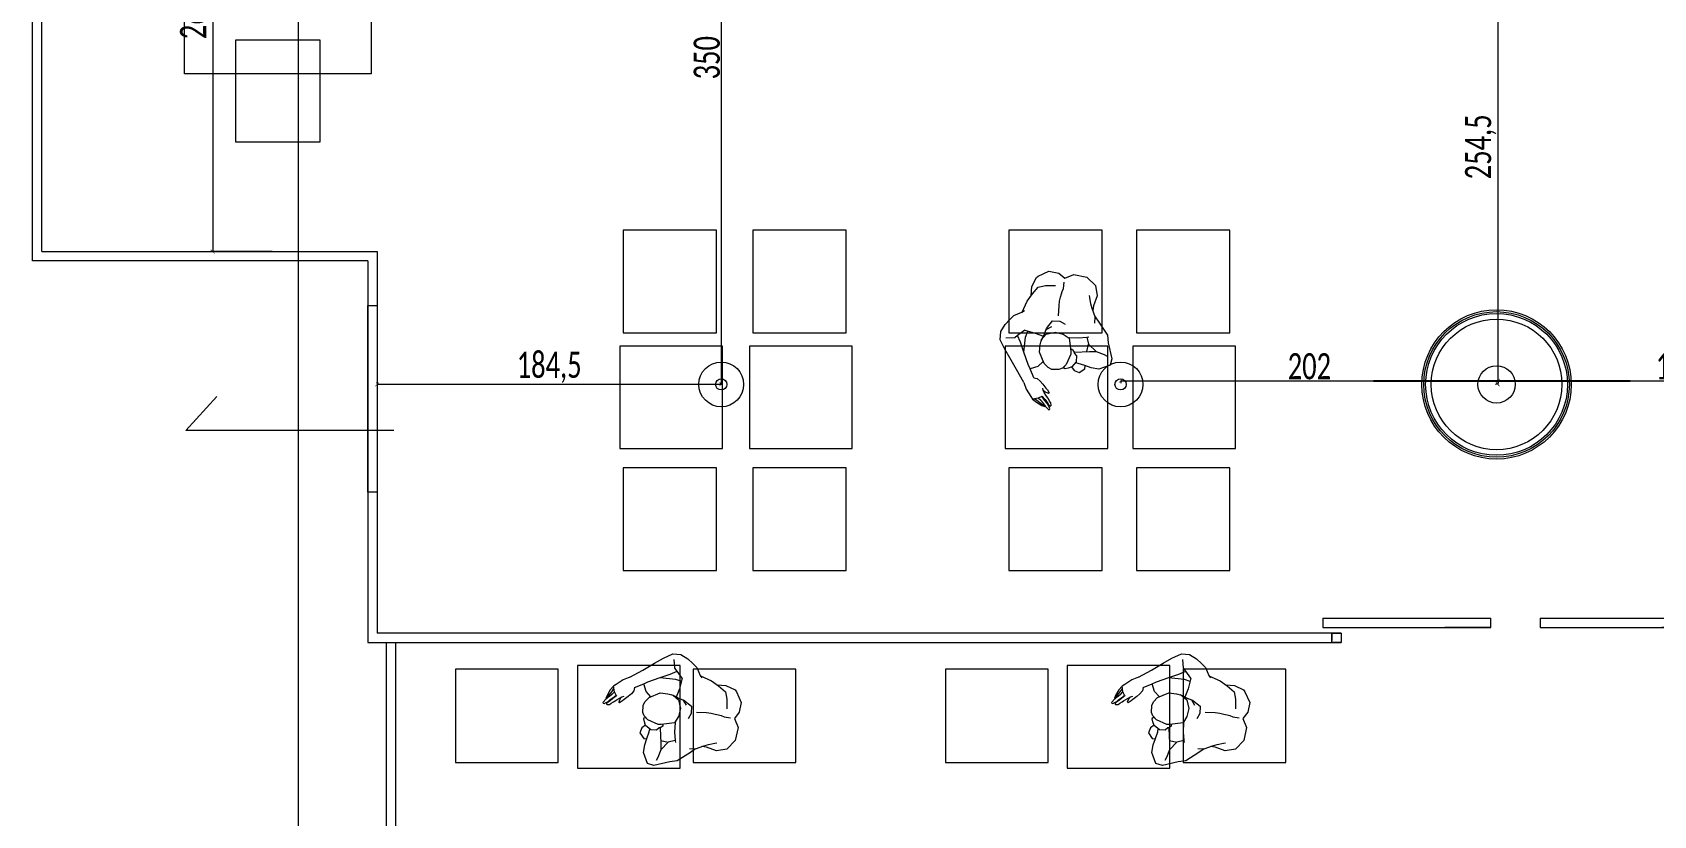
# Model space of a CAD drawing. Header units: millimetres. Extents: x -24 to 530668, y -246875 to -2983.
# Drawn here: x 264945 to 265814, y -115571 to -115151 of the extents above; entities that cross this region are included whole.
import ezdxf
from ezdxf.enums import TextEntityAlignment as Align

# ---------------------------------------------------------------- set-up
doc = ezdxf.new("R2010")
doc.units = ezdxf.units.MM
doc.header["$PDMODE"] = 2
doc.layers.get('0').update_dxf_attribs({"lineweight": 20})
for name, color, linetype, lineweight in [('ahsap', 34, 'Continuous', 25), ('aydınlatma', 40, 'Continuous', 20), ('aydınlatma yazı', 1, 'Continuous', 20), ('CAM', 141, 'Continuous', 0), ('t_cam', 132, 'Continuous', 20), ('t_tarama', 253, 'Continuous', 5), ('ölçü', 251, 'Continuous', 5)]:
    doc.layers.add(name, color=color, linetype=linetype, lineweight=lineweight)
doc.styles.add('txt_tur_1', font='arial.ttf', dxfattribs={"height": 1.5})
doc.styles.add('Ölçü50', font='calibri.ttf', dxfattribs={"width": 0.7})
doc.dimstyles.new('olcu10', dxfattribs={"dimtxt": 14, "dimasz": 2, "dimexe": 1.25, "dimexo": 0.625, "dimgap": 0.5, "dimtad": 1, "dimdec": 1, "dimrnd": 0.5, "dimzin": 9, "dimtxsty": 'Ölçü50', "dimblk": 'ARCHTICK', "dimcen": 2, "dimclrd": 256, "dimclre": 256, "dimclrt": 6, "dimazin": 2, "dimtfac": 1, "dimtdec": 1, "dimtix": 1, "dimtmove": 0, "dimatfit": 3, "dimldrblk": 'ARCHTICK', "dimfxl": 1, "dimlwd": -1, "dimarcsym": 0})

# ---------------------------------------------------------------- blocks, each defined once
blk = doc.blocks.new('_ArchTick')
at = {"color": 0, "linetype": 'ByBlock', "const_width": 0.15}
blk.add_lwpolyline([(-0.5, -0.5), (0.5, 0.5)], dxfattribs=at)
blk = doc.blocks.new('*D849')
at = {"layer": 'DEFPOINTS', "color": 0, "transparency": 16777216}
for p in [(260218.71, -114674.56), (260218.71, -114929.19), (260218.71, -114929.19)]:
    blk.add_point(p, dxfattribs=at)
at = {"layer": 'ölçü', "lineweight": -2, "transparency": 16777216}
for p, q in [((260218.09, -114674.56), (260217.46, -114674.56)), ((260218.09, -114929.19), (260217.46, -114929.19))]:
    blk.add_line(p, q, dxfattribs=at)
at = {"layer": 'ölçü', "transparency": 16777216}
blk.add_line((260218.71, -114674.56), (260218.71, -114929.19), dxfattribs=at)
at = {"layer": 'ölçü', "transparency": 16777216, "xscale": 2, "yscale": 2, "zscale": 2}
for p, rotation in [((260218.71, -114674.56), 90), ((260218.71, -114929.19), 270)]:
    blk.add_blockref('_ArchTick', p, dxfattribs=dict(at, rotation=rotation))
at = {"layer": 'ölçü', "color": 6, "transparency": 16777216, "insert": (260209.58, -114801.88), "char_height": 14, "attachment_point": 5, "rotation": 90, "style": 'Ölçü50'}
blk.add_mtext('254,5', dxfattribs=at)
blk = doc.blocks.new('*D854')
at = {"layer": 'DEFPOINTS', "color": 0, "transparency": 16777216}
for p in [(260016.69, -114926.51), (260218.89, -114926.51), (260218.89, -114927.19)]:
    blk.add_point(p, dxfattribs=at)
at = {"layer": 'ölçü', "lineweight": -2, "transparency": 16777216}
for p, q in [((260016.69, -114927.14), (260016.69, -114928.44)), ((260218.89, -114927.14), (260218.89, -114928.44))]:
    blk.add_line(p, q, dxfattribs=at)
at = {"layer": 'ölçü', "transparency": 16777216}
blk.add_line((260016.69, -114927.19), (260218.89, -114927.19), dxfattribs=at)
at = {"layer": 'ölçü', "transparency": 16777216, "xscale": 2, "yscale": 2, "zscale": 2, "rotation": 180}
blk.add_blockref('_ArchTick', (260016.69, -114927.19), dxfattribs=at)
at = {"layer": 'ölçü', "transparency": 16777216, "xscale": 2, "yscale": 2, "zscale": 2}
blk.add_blockref('_ArchTick', (260218.89, -114927.19), dxfattribs=at)
at = {"layer": 'ölçü', "color": 6, "transparency": 16777216, "insert": (260117.79, -114919.52), "char_height": 14, "attachment_point": 5, "style": 'Ölçü50'}
blk.add_mtext('202', dxfattribs=at)
blk = doc.blocks.new('*D855')
at = {"layer": 'DEFPOINTS', "color": 0, "transparency": 16777216}
for p in [(260218.89, -114926.51), (260411.09, -114926.51), (260411.09, -114927.19)]:
    blk.add_point(p, dxfattribs=at)
at = {"layer": 'ölçü', "lineweight": -2, "transparency": 16777216}
for p, q in [((260218.89, -114927.14), (260218.89, -114928.44)), ((260411.09, -114927.14), (260411.09, -114928.44))]:
    blk.add_line(p, q, dxfattribs=at)
at = {"layer": 'ölçü', "transparency": 16777216}
blk.add_line((260218.89, -114927.19), (260411.09, -114927.19), dxfattribs=at)
at = {"layer": 'ölçü', "transparency": 16777216, "xscale": 2, "yscale": 2, "zscale": 2, "rotation": 180}
blk.add_blockref('_ArchTick', (260218.89, -114927.19), dxfattribs=at)
at = {"layer": 'ölçü', "transparency": 16777216, "xscale": 2, "yscale": 2, "zscale": 2}
blk.add_blockref('_ArchTick', (260411.09, -114927.19), dxfattribs=at)
at = {"layer": 'ölçü', "color": 6, "transparency": 16777216, "insert": (260314.99, -114919.52), "char_height": 14, "attachment_point": 5, "style": 'Ölçü50'}
blk.add_mtext('192', dxfattribs=at)
blk = doc.blocks.new('DGHH')
at = {"layer": 'aydınlatma'}
for radius in [20, 5]:
    blk.add_circle((254315, -103870.9, 2092.6), radius, dxfattribs=at)
blk = doc.blocks.new('*D902')
at = {"layer": 'DEFPOINTS', "color": 0, "transparency": 16777216}
for p in [(259562.62, -114595.5), (259530.16, -114858.03), (259562.62, -114858.03)]:
    blk.add_point(p, dxfattribs=at)
at = {"layer": 'ölçü', "lineweight": -2, "transparency": 16777216}
for p, q in [((259562, -114595.5), (259528.91, -114595.5)), ((259562, -114858.03), (259528.91, -114858.03))]:
    blk.add_line(p, q, dxfattribs=at)
at = {"layer": 'ölçü', "transparency": 16777216}
blk.add_line((259530.16, -114595.5), (259530.16, -114858.03), dxfattribs=at)
at = {"layer": 'ölçü', "transparency": 16777216, "xscale": 2, "yscale": 2, "zscale": 2}
for p, rotation in [((259530.16, -114595.5), 90), ((259530.16, -114858.03), 270)]:
    blk.add_blockref('_ArchTick', p, dxfattribs=dict(at, rotation=rotation))
at = {"layer": 'ölçü', "color": 6, "transparency": 16777216, "insert": (259521.03, -114726.77), "char_height": 14, "attachment_point": 5, "rotation": 90, "style": 'Ölçü50'}
blk.add_mtext('262,5', dxfattribs=at)
blk = doc.blocks.new('*D907')
at = {"layer": 'DEFPOINTS', "color": 0, "transparency": 16777216}
for p in [(259802.6, -114579.05), (259802.6, -114929.19), (259802.6, -114929.19)]:
    blk.add_point(p, dxfattribs=at)
at = {"layer": 'ölçü', "lineweight": -2, "transparency": 16777216}
for p, q in [((259801.98, -114579.05), (259801.35, -114579.05)), ((259801.98, -114929.19), (259801.35, -114929.19))]:
    blk.add_line(p, q, dxfattribs=at)
at = {"layer": 'ölçü', "transparency": 16777216}
blk.add_line((259802.6, -114579.05), (259802.6, -114929.19), dxfattribs=at)
at = {"layer": 'ölçü', "transparency": 16777216, "xscale": 2, "yscale": 2, "zscale": 2}
for p, rotation in [((259802.6, -114579.05), 90), ((259802.6, -114929.19), 270)]:
    blk.add_blockref('_ArchTick', p, dxfattribs=dict(at, rotation=rotation))
at = {"layer": 'ölçü', "color": 6, "transparency": 16777216, "insert": (259794.93, -114754.12), "char_height": 14, "attachment_point": 5, "rotation": 90, "style": 'Ölçü50'}
blk.add_mtext('350', dxfattribs=at)
blk = doc.blocks.new('*D908')
at = {"layer": 'DEFPOINTS', "color": 0, "transparency": 16777216}
for p in [(259618.25, -114929.19), (259618.25, -114929.19), (259802.6, -114929.19)]:
    blk.add_point(p, dxfattribs=at)
at = {"layer": 'ölçü', "lineweight": -2, "transparency": 16777216}
for p, q in [((259618.25, -114928.57), (259618.25, -114927.94)), ((259802.6, -114928.57), (259802.6, -114927.94))]:
    blk.add_line(p, q, dxfattribs=at)
at = {"layer": 'ölçü', "transparency": 16777216}
blk.add_line((259802.6, -114929.19), (259618.25, -114929.19), dxfattribs=at)
at = {"layer": 'ölçü', "transparency": 16777216, "xscale": 2, "yscale": 2, "zscale": 2, "rotation": 180}
blk.add_blockref('_ArchTick', (259618.25, -114929.19), dxfattribs=at)
at = {"layer": 'ölçü', "transparency": 16777216, "xscale": 2, "yscale": 2, "zscale": 2}
blk.add_blockref('_ArchTick', (259802.6, -114929.19), dxfattribs=at)
at = {"layer": 'ölçü', "color": 6, "transparency": 16777216, "insert": (259710.42, -114920.06), "char_height": 14, "attachment_point": 5, "style": 'Ölçü50'}
blk.add_mtext('184,5', dxfattribs=at)
blk = doc.blocks.new('dada')
for p, q in [((219967.82, -31810.1), (219965.63, -31815.29)), ((219973.43, -31806.86), (219967.82, -31810.1)), ((219980.49, -31806.97), (219973.43, -31806.86)), ((219984.71, -31810.01), (219980.49, -31806.97)), ((219988.56, -31808.22), (219984.71, -31810.01)), ((219993.91, -31808.37), (219988.56, -31808.22)), ((219998.88, -31812.26), (219993.91, -31808.37)), ((219965.63, -31815.29), (219966.32, -31821.02)), ((219967.93, -31820.3), (219969.4, -31817.13)), ((219969.4, -31817.13), (219969.8, -31816.05)), ((219984.28, -31815.56), (219984.55, -31812.14)), ((219984.57, -31817.26), (219984.28, -31815.56)), ((219984.6, -31818.7), (219984.57, -31817.26)), ((219984.6, -31820.52), (219984.6, -31818.7)), ((219993.96, -31816.3), (219988.77, -31815.1)), ((219997.59, -31817.95), (219993.96, -31816.3)), ((219999.73, -31822.23), (219997.59, -31817.95)), ((219999.67, -31813.16), (219998.88, -31812.26)), ((220000.91, -31818.54), (219999.67, -31813.16)), ((220000.18, -31823.15), (220000.91, -31818.54)), ((219964.1, -31826.49), (219961.55, -31828.75)), ((219963.56, -31829.8), (219964.1, -31826.49)), ((219964.1, -31826.49), (219966.74, -31822.57)), ((219966.32, -31821.02), (219966.1, -31823.52)), ((219966.74, -31822.57), (219967.93, -31820.3)), ((219983.43, -31830.57), (219984.36, -31825.28)), ((219984.36, -31825.28), (219984.72, -31822.78)), ((219984.72, -31822.78), (219984.6, -31820.52)), ((220001.59, -31826.62), (219999.73, -31822.23)), ((220002.81, -31832.98), (220001.59, -31826.62)), ((219955.53, -31834.58), (219954.16, -31838.39)), ((219961.55, -31828.75), (219955.53, -31834.58)), ((219981.99, -31833.12), (219978.94, -31834.02)), ((219985.92, -31833.89), (219981.99, -31833.12)), ((219988.07, -31839.19), (219985.66, -31836.85)), ((219988.02, -31838.63), (219985.92, -31833.89)), ((220002.93, -31833.11), (220001.86, -31831.93)), ((220006.66, -31835.82), (220002.93, -31833.11)), ((220008.27, -31838.35), (220006.66, -31835.82)), ((219954.16, -31838.39), (219950.29, -31846.24)), ((219954.91, -31845.07), (219953.11, -31845.59)), ((219959.4, -31844.48), (219954.91, -31845.07)), ((219964.26, -31841.56), (219959.4, -31844.48)), ((219962.84, -31845.25), (219959.4, -31844.48)), ((219970.62, -31847.5), (219962.84, -31845.25)), ((219964.25, -31845.64), (219964.26, -31841.56)), ((219965.95, -31838.14), (219964.26, -31841.56)), ((219965.95, -31838.14), (219964.98, -31837.71)), ((219970.28, -31839.47), (219965.95, -31838.14)), ((219975.28, -31840.42), (219970.28, -31839.47)), ((219975.15, -31840.74), (219972.56, -31847.46)), ((219978.82, -31839.44), (219975.15, -31840.74)), ((219983.21, -31839.4), (219978.82, -31839.44)), ((219987.64, -31841.51), (219983.21, -31839.4)), ((219989.39, -31844.89), (219987.64, -31841.51)), ((219988.07, -31839.19), (219988.02, -31838.63)), ((219988.47, -31841.63), (219988.07, -31839.19)), ((219989.1, -31844.08), (219988.47, -31841.63)), ((219993.46, -31842.32), (219988.64, -31842.96)), ((219989.4, -31845.86), (219989.1, -31844.08)), ((219989.4, -31847.79), (219989.39, -31844.89)), ((219999.27, -31842.1), (219993.46, -31842.32)), ((219997.01, -31853.72), (219997.93, -31845.57)), ((219997.93, -31845.57), (219997.61, -31842.23)), ((219999.27, -31842.1), (220002.34, -31845.71)), ((219999.97, -31848.98), (220002.34, -31845.71)), ((220002.34, -31845.71), (220003.54, -31847.27)), ((220010.11, -31841.56), (220008.27, -31838.35)), ((220011.49, -31845.77), (220010.11, -31841.56)), ((220010.84, -31850.1), (220011.49, -31845.77)), ((219950.29, -31846.24), (219950.45, -31849.81)), ((219950.45, -31849.81), (219955.8, -31853.26)), ((219955.8, -31853.26), (219959.9, -31853.53)), ((219959.9, -31853.53), (219963.48, -31853.17)), ((219963.15, -31854.85), (219963.36, -31853.18)), ((219963.48, -31853.17), (219967.29, -31852.84)), ((219967.29, -31852.84), (219968.82, -31852.87)), ((219969.08, -31849.16), (219968.58, -31852.23)), ((219968.58, -31852.23), (219970.19, -31855.43)), ((219968.58, -31852.23), (219968.58, -31852.23)), ((219970.59, -31848.03), (219969.08, -31849.16)), ((219970.97, -31847.21), (219970.59, -31848.03)), ((219972.17, -31846.32), (219970.97, -31847.21)), ((219972.17, -31846.32), (219972.92, -31846.53)), ((219972.56, -31847.46), (219972.17, -31849.01)), ((219972.17, -31849.01), (219973.41, -31854.95)), ((219985.09, -31857.09), (219988.91, -31851.81)), ((219988.91, -31851.81), (219989.4, -31847.79)), ((219993.17, -31859.66), (219997.01, -31853.72)), ((219997.01, -31853.72), (219999.97, -31848.98)), ((220003.54, -31847.27), (220008.04, -31848.65)), ((220003.67, -31858.47), (220007.38, -31854.47)), ((220007.38, -31854.47), (220010.84, -31850.1)), ((220010.84, -31850.1), (220010.84, -31850.1)), ((219965.64, -31857.49), (219963.15, -31854.85)), ((219968.51, -31857.12), (219965.64, -31857.49)), ((219970.32, -31855.52), (219968.51, -31857.12)), ((219970.19, -31855.43), (219971.96, -31856.56)), ((219971.96, -31856.56), (219973.39, -31857.25)), ((219973.39, -31857.25), (219974.3, -31857.1)), ((219973.41, -31854.95), (219974.93, -31857.36)), ((219974.3, -31857.1), (219974, -31855.88)), ((219974.93, -31857.36), (219976.56, -31858.48)), ((219976.56, -31858.48), (219980.28, -31859.2)), ((219980.28, -31859.2), (219982.44, -31858.76)), ((219982.44, -31858.76), (219985.09, -31857.09)), ((219985.8, -31856.21), (219987.9, -31859.37)), ((219987.9, -31859.37), (219991.64, -31861.58)), ((219988.57, -31865.91), (219991.64, -31861.58)), ((219991.64, -31861.58), (219993.17, -31859.66)), ((219998.72, -31863.72), (220003.67, -31858.47)), ((219980.08, -31870.45), (219978.82, -31871.79)), ((219978.82, -31871.79), (219978.86, -31872.05)), ((219979.15, -31872.17), (219981.22, -31871.84)), ((219981.05, -31869.82), (219980.08, -31870.45)), ((219983.16, -31868.07), (219981.05, -31869.82)), ((219981.22, -31871.84), (219982.18, -31871.28)), ((219981.5, -31872.16), (219982.18, -31871.28)), ((219982.18, -31871.28), (219982.73, -31870.18)), ((219984.86, -31866.77), (219983.16, -31868.07)), ((219986.8, -31865.87), (219984.86, -31866.77)), ((219988.57, -31865.91), (219986.8, -31865.87)), ((219993.34, -31869.51), (219991.22, -31872.75)), ((219993.34, -31869.51), (219998.72, -31863.72)), ((219976.27, -31878.1), (219976.66, -31876.87)), ((219976.41, -31878.38), (219976.27, -31878.1)), ((219976.79, -31878.46), (219976.41, -31878.38)), ((219976.48, -31879.78), (219978.12, -31877.92)), ((219976.62, -31880.37), (219976.48, -31879.78)), ((219976.88, -31880.62), (219976.62, -31880.37)), ((219976.66, -31876.87), (219977.52, -31876.06)), ((219977.86, -31877.77), (219976.79, -31878.46)), ((219979.16, -31879.29), (219976.88, -31880.62)), ((219977.52, -31876.06), (219978.45, -31875.03)), ((219978.67, -31877.01), (219977.86, -31877.77)), ((219978.12, -31877.92), (219979.05, -31877.16)), ((219978.45, -31875.03), (219979.15, -31874.38)), ((219980.13, -31875.83), (219978.67, -31877.01)), ((219978.86, -31872.05), (219979.15, -31872.17)), ((219979.05, -31877.16), (219980.26, -31876.22)), ((219979.15, -31874.38), (219980.27, -31873.42)), ((219981.04, -31877.69), (219979.16, -31879.29)), ((219981.25, -31878.56), (219979.16, -31879.29)), ((219979.44, -31879.52), (219979.16, -31879.29)), ((219981.03, -31879.23), (219979.44, -31879.52)), ((219982.07, -31874.36), (219980.13, -31875.83)), ((219980.26, -31876.22), (219981.28, -31875.32)), ((219980.27, -31873.42), (219981.5, -31872.16)), ((219984.29, -31878.28), (219981.03, -31879.23)), ((219982.21, -31876.84), (219981.04, -31877.69)), ((219983.47, -31877.43), (219981.25, -31878.56)), ((219981.28, -31875.32), (219982.23, -31874.56)), ((219982.23, -31874.56), (219982.07, -31874.36)), ((219982.21, -31876.84), (219983.86, -31875.88)), ((219982.23, -31874.56), (219983.86, -31875.88)), ((219985.17, -31876.82), (219983.47, -31877.43)), ((219983.86, -31875.88), (219986.68, -31877.05)), ((219986.68, -31877.05), (219984.29, -31878.28)), ((219985.98, -31876.82), (219985.17, -31876.82)), ((219987.88, -31875.86), (219986.68, -31877.05)), ((219991.22, -31872.75), (219987.88, -31875.86))]:
    blk.add_line(p, q)
blk = doc.blocks.new('KAYARK')
at = {"layer": 'CAM', "elevation": 0}
blk.add_lwpolyline([(260279.2, -107567.56), (260279.2, -107572.56)], dxfattribs=at)
at = {"layer": 't_cam'}
blk.add_line((260279.2, -107567.56, 0), (259762.65, -107567.56, 0), dxfattribs=at)
at = {"layer": 't_cam', "elevation": 0}
for points in [[(260269.48, -107559.51), (260269.48, -107564.51), (260359.48, -107564.51), (260334.7, -107564.51)], [(260269.48, -107559.51), (260359.48, -107559.51)], [(260359.48, -107564.51), (260359.48, -107559.51)], [(260385.83, -107559.51), (260385.83, -107564.51), (260475.83, -107564.51), (260451.04, -107564.51)], [(260385.83, -107559.51), (260475.83, -107559.51)], [(259757.65, -107572.56), (260279.2, -107572.56)]]:
    blk.add_lwpolyline(points, dxfattribs=at)
blk = doc.blocks.new('aydınlatma sd')
at = {"layer": 'ahsap'}
blk.add_lwpolyline([(260152.07, -114927.26), (260289.65, -114927.26)], dxfattribs=at)
at = {"layer": 'aydınlatma'}
for radius in [40, 39, 38, 35, 10]:
    blk.add_circle((260218.08, -114929.19), radius, dxfattribs=at)
at = {"layer": 't_tarama'}
for p, q in [((259576.11, -116061.97, -17966.19), (259576.11, -112799.7, -17966.19)), ((259433.61, -114863.03), (259433.54, -114307, -0.01)), ((259438.61, -114858.03), (259438.54, -114307, -0.01)), ((259613.25, -114863.03), (259433.61, -114863.03)), ((259438.61, -114858.03), (259618.25, -114858.03)), ((259515.76, -114953.85), (259532.27, -114935.72)), ((259627.25, -114953.85), (259515.76, -114953.85)), ((260129.79, -115062.43, 0), (259618.24, -115062.43, 0)), ((259623.26, -115817.86, -0.01), (259623.26, -115067.43, 0)), ((259628.26, -115812.86, -0.01), (259628.26, -115067.43, 0))]:
    blk.add_line(p, q, dxfattribs=at)
for points in [[(259515.1, -114432.6), (259615.1, -114432.6), (259615.1, -114762.79), (259515.1, -114762.79)], [(259542.6, -114744.45), (259587.6, -114744.45), (259587.6, -114799.45), (259542.6, -114799.45)], [(259750.1, -114846.58), (259750.1, -114901.58), (259800.1, -114901.58), (259800.1, -114846.58)], [(259819.65, -114846.58), (259819.65, -114901.58), (259869.65, -114901.58), (259869.65, -114846.58)], [(259956.67, -114846.58), (259956.67, -114901.58), (260006.67, -114901.58), (260006.67, -114846.58)], [(260025.08, -114846.58), (260025.08, -114901.58), (260075.08, -114901.58), (260075.08, -114846.58)], [(259613.25, -114886.85), (259618.25, -114886.85), (259618.25, -114986.85), (259613.25, -114986.85)], [(259750.1, -114973.96), (259750.1, -115028.96), (259800.1, -115028.96), (259800.1, -114973.96)], [(259819.65, -114973.96), (259819.65, -115028.96), (259869.65, -115028.96), (259869.65, -114973.96)], [(259956.67, -114973.96), (259956.67, -115028.96), (260006.67, -115028.96), (260006.67, -114973.96)], [(260025.08, -114973.96), (260025.08, -115028.96), (260075.08, -115028.96), (260075.08, -114973.96)], [(259715.23, -115081.72), (259660.23, -115081.72), (259660.23, -115131.72), (259715.23, -115131.72)], [(259842.6, -115081.72), (259787.6, -115081.72), (259787.6, -115131.72), (259842.6, -115131.72)], [(259977.75, -115081.72), (259922.75, -115081.72), (259922.75, -115131.72), (259977.75, -115131.72)], [(260105.12, -115081.72), (260050.12, -115081.72), (260050.12, -115131.72), (260105.12, -115131.72)]]:
    blk.add_lwpolyline(points, close=True, dxfattribs=at)
for points in [[(259613.25, -114863.03), (259613.24, -115067.43)], [(259613.25, -114858.03), (259613.25, -114858.03)], [(259613.25, -114858.03), (259613.25, -114858.03)], [(259618.25, -114858.03), (259618.24, -115062.43)], [(259748.25, -114908.62), (259748.25, -114963.62), (259803.25, -114963.62), (259803.25, -114908.62), (259748.25, -114908.62)], [(259817.8, -114908.62), (259817.8, -114963.62), (259872.8, -114963.62), (259872.8, -114908.62), (259817.8, -114908.62)], [(259954.83, -114908.62), (259954.83, -114963.62), (260009.83, -114963.62), (260009.83, -114908.62), (259954.83, -114908.62)], [(260023.24, -114908.62), (260023.24, -114963.62), (260078.24, -114963.62), (260078.24, -114908.62), (260023.24, -114908.62)], [(259780.56, -115079.88), (259725.56, -115079.88), (259725.56, -115134.88), (259780.56, -115134.88), (259780.56, -115079.88)], [(260043.08, -115079.88), (259988.08, -115079.88), (259988.08, -115134.88), (260043.08, -115134.88), (260043.08, -115079.88)]]:
    blk.add_lwpolyline(points, dxfattribs=at)
at = {"layer": 't_tarama', "elevation": 0}
for points in [[(260129.79, -115062.43), (260129.79, -115066.43)], [(259613.24, -115067.43), (260129.79, -115067.43)]]:
    blk.add_lwpolyline(points, dxfattribs=at)
blk.add_lwpolyline([(260134.79, -115062.43), (260134.79, -115067.43), (260129.79, -115067.43), (260129.79, -115062.43)], close=True, dxfattribs=at)
at = {"layer": 'ahsap', "xscale": 0.6, "yscale": 0.6, "zscale": 0.6}
for p in [(107213.63, -52606.64, -1255.57), (107427.58, -52606.64, -1255.57)]:
    blk.add_blockref('DGHH', p, dxfattribs=at)
at = {"layer": 't_tarama', "xscale": -1}
for p, rotation in [((481391.17, -134500.1), 346.7058778140276), ((240181.78, -336512.6), 256.7058778140276), ((240454.3, -336512.6), 256.7058778140276)]:
    blk.add_blockref('dada', p, dxfattribs=dict(at, rotation=rotation))
at = {"layer": 't_tarama', "style": 'txt_tur_1'}
for tag, p in [('19S', (258692.48, -113427.38, -17966.19)), ('20T', (258679.1, -114252.38, -17966.19)), ('21U', (258679.1, -115238.38, -17966.19)), ('22V', (258679.1, -116077.38, -17966.19))]:
    blk.add_attdef(tag, text='', height=30, dxfattribs=at).set_placement(p, align=Align.CENTER)
at = {"layer": 'ölçü', "color": 2}
for base, p1, p2, picture, middle in [((259802.6, -114929.19), (259802.6, -114579.05), (259802.6, -114929.19), '*D907', (259794.93, -114754.12)), ((259530.16, -114858.03), (259562.62, -114595.5), (259562.62, -114858.03), '*D902', (259521.03, -114726.77))]:
    dim = blk.add_linear_dim(base=base, p1=p1, p2=p2, angle=90, dimstyle='olcu10', dxfattribs=at)
    dim.commit()
    dim.dimension.update_dxf_attribs({"geometry": picture, "text_midpoint": middle})
at = {"layer": 'ölçü'}
dim = blk.add_linear_dim(base=(260218.71, -114929.19), p1=(260218.71, -114674.56), p2=(260218.71, -114929.19), angle=90, dimstyle='olcu10', dxfattribs=at)
dim.commit()
dim.dimension.update_dxf_attribs({"geometry": '*D849', "text_midpoint": (260209.58, -114801.88)})
at = {"layer": 'ölçü', "color": 2}
dim = blk.add_linear_dim(base=(259618.2481, -114929.1932), p1=(259802.6006, -114929.1932), p2=(259618.2481, -114929.1932), dimstyle='olcu10', dxfattribs=at)
dim.commit()
dim.dimension.update_dxf_attribs({"geometry": '*D908', "text_midpoint": (259710.4243, -114920.0617)})
at = {"layer": 'ölçü'}
for base, p1, p2, picture, middle in [((260218.89, -114927.19), (260016.69, -114926.51), (260218.89, -114926.51), '*D854', (260117.79, -114919.52)), ((260411.09, -114927.19), (260218.89, -114926.51), (260411.09, -114926.51), '*D855', (260314.99, -114919.52))]:
    dim = blk.add_linear_dim(base=base, p1=p1, p2=p2, dimstyle='olcu10', override={"dimtmove": 1}, dxfattribs=at)
    dim.commit()
    dim.dimension.update_dxf_attribs({"geometry": picture, "text_midpoint": middle})

msp = doc.modelspace()

# ---------------------------------------------------------------- block references
at = {"layer": 'aydınlatma yazı', "color": 2}
msp.add_blockref('KAYARK', (5367.235, -7905.529), dxfattribs=at)
at = {"layer": 'ölçü'}
msp.add_blockref('aydınlatma sd', (5511.652, -410.653), dxfattribs=at)

doc.saveas('drawing.dxf')
